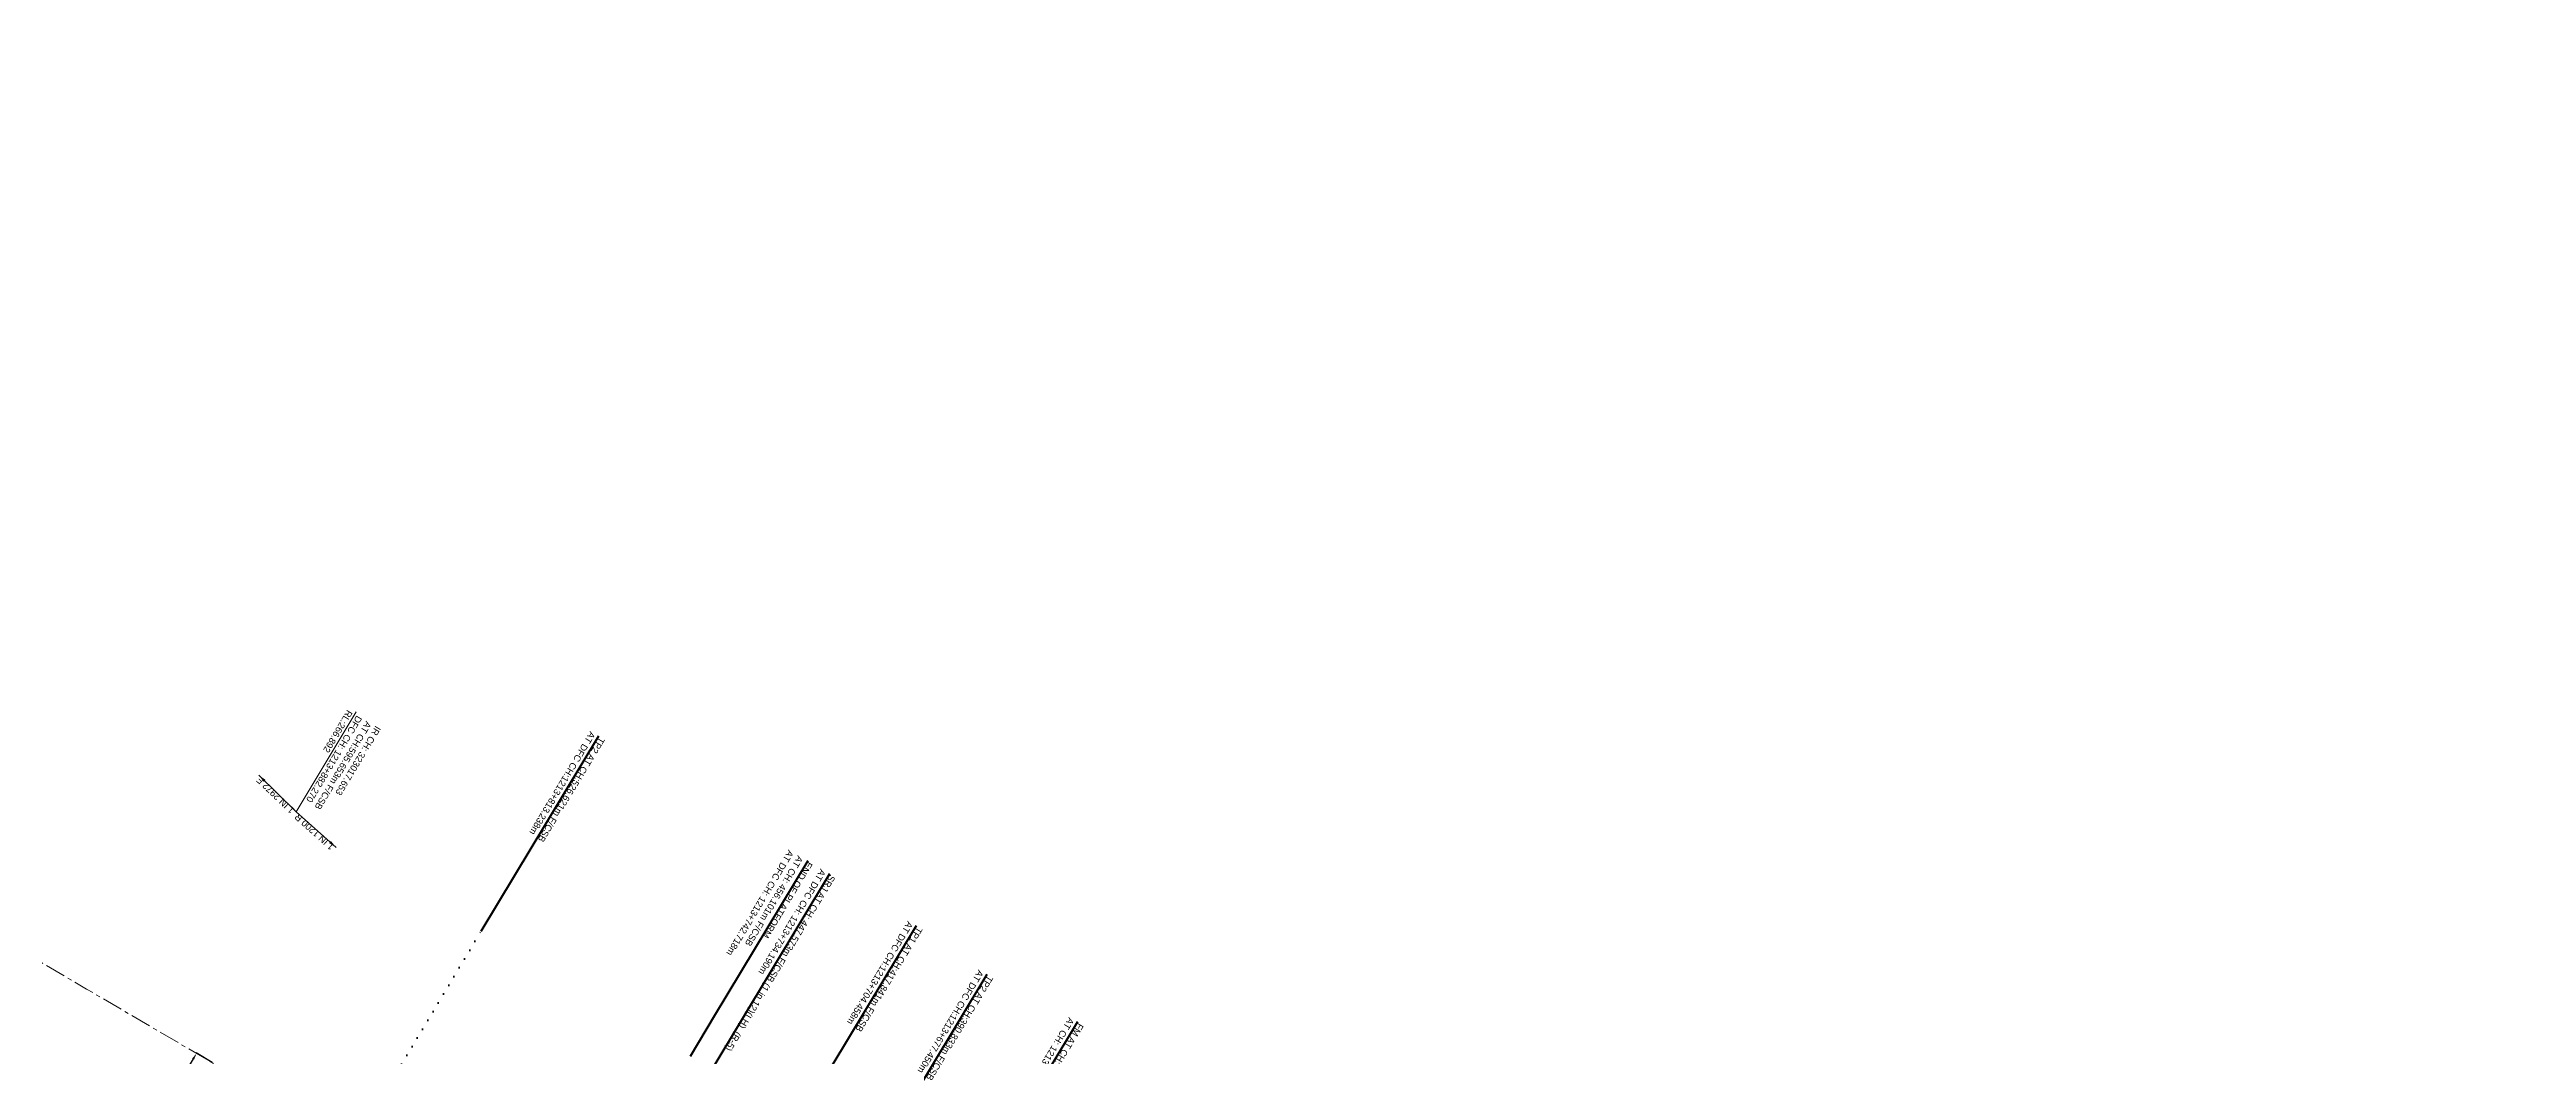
# Model space of a CAD drawing. Header units: metres. Extents: x 622835 to 629437, y 3390046 to 3394575.
# Drawn here: x 625850 to 626601, y 3392864 to 3393169 of the extents above; entities that cross this region are included whole.
import ezdxf

# ---------------------------------------------------------------- set-up
doc = ezdxf.new("R2010")
doc.units = ezdxf.units.M
doc.header["$LTSCALE"] = 2
doc.header["$MEASUREMENT"] = 0
doc.header["$PDMODE"] = 35
doc.header["$PDSIZE"] = 5
doc.linetypes.add('ACAD_ISO07W100', pattern=[3, 0, -3])
doc.linetypes.add('CENTER', pattern=[2, 1.25, -0.25, 0.25, -0.25])
doc.layers.get('Defpoints').update_dxf_attribs({"color": 5, "lineweight": 0})
for name, color, linetype, lineweight in [('DOTED LINE', 7, 'ACAD_ISO07W100', 18), ("NEW KHANNA CROSSING STN. SRJ's", 10, 'Continuous', 0), ("NEW MANDI GOBINDPUR CROSSING STN. SRJ's", 10, 'Continuous', 0), ('PROPOSED GRADES IN PLAN', 10, 'Continuous', 0), ('Proposed TPTC Chainages', 10, 'Continuous', 0), ('RLY BOUNDARY', 32, 'CENTER', 0)]:
    doc.layers.add(name, color=color, linetype=linetype, lineweight=lineweight)
doc.layers.add('OP-3 CH UP', color=7, linetype='Continuous')
doc.styles.add('ARIAL', font='arial.ttf')
doc.styles.get("Standard").update_dxf_attribs({"font": 'arial.ttf'})
doc.styles.add('Style-Arial', font='arial.ttf')
doc.dimstyles.get("Standard").update_dxf_attribs({"dimtxt": 2.5, "dimasz": 2.5, "dimexe": 0.18, "dimexo": 0.0625, "dimgap": 0.09, "dimtad": 0, "dimtih": 1, "dimtoh": 1, "dimdec": 3, "dimzin": 0, "dimdsep": 46, "dimtxsty": 'Standard', "dimcen": 0.09, "dimaunit": 1, "dimadec": 4, "dimazin": 0, "dimtfac": 1, "dimtdec": 3, "dimtofl": 0, "dimtmove": 0, "dimatfit": 3, "dimfxl": 1, "dimtolj": 1, "dimtzin": 0, "dimarcsym": 0})

# ---------------------------------------------------------------- blocks, each defined once
blk = doc.blocks.new('*D497')
at = {"layer": 'Defpoints', "color": 0, "ltscale": 2.5, "transparency": 16777216}
for p in [(625899.43, 3392861.69), (625868.4, 3392820.53), (625873.16, 3392817.69)]:
    blk.add_point(p, dxfattribs=at)
at = {"layer": 'RLY BOUNDARY', "color": 0, "lineweight": -2, "ltscale": 2.5, "transparency": 16777216}
for p, q in [((625899.38, 3392861.72), (625894.52, 3392864.62)), ((625893.64, 3392862.81), (625889.23, 3392855.42)), ((625869.43, 3392822.25), (625888.09, 3392853.51)), ((625873.11, 3392817.72), (625868.25, 3392820.62))]:
    blk.add_line(p, q, dxfattribs=at)
at = {"layer": 'RLY BOUNDARY', "color": 0, "ltscale": 2.5, "transparency": 16777216}
for points in [[(625893.36, 3392862.98), (625893.93, 3392862.64), (625894.67, 3392864.53)], [(625869.14, 3392822.42), (625869.71, 3392822.07), (625868.4, 3392820.53)]]:
    blk.add_solid(points, dxfattribs=at)
at = {"layer": 'RLY BOUNDARY', "color": 0, "lineweight": 0, "ltscale": 2.5, "transparency": 16777216, "insert": (625888.66, 3392854.47), "char_height": 2, "attachment_point": 5, "rotation": 150}
blk.add_mtext('\\A1;51.248m', dxfattribs=at)

msp = doc.modelspace()

# ---------------------------------------------------------------- linework, layer by layer
at = {"layer": 'DOTED LINE', "color": 1, "linetype": 'ACAD_ISO07W100', "lineweight": 50, "ltscale": 0.5}
msp.add_line((625905.8772, 3392776.1055), (625980.8518, 3392901.4961), dxfattribs=at)
at = {"layer": 'PROPOSED GRADES IN PLAN', "linetype": 'Continuous', "lineweight": 0, "flags": 128}
for points in [[(625943.0824, 3392968.166), (625924.8915, 3392937.7973)], [(625936.9742, 3392926.9498), (625924.8915, 3392937.7973), (625913.4987, 3392948.9246)]]:
    msp.add_lwpolyline(points, dxfattribs=at)
at = {"layer": 'Proposed TPTC Chainages', "color": 1, "lineweight": 50, "flags": 128}
for points in [[(626016.5459, 3392960.793), (625980.8518, 3392901.4961)], [(626079.9611, 3392922.8752), (626051.596, 3392875.7536), (626051.596, 3392875.7536), (626044.2985, 3392863.5489)], [(626086.5106, 3392919.0077), (626050.8546, 3392859.6277)], [(626112.8317, 3392903.221), (626077.1305, 3392843.9122)], [(626134.2537, 3392888.4537), (626099.4177, 3392830.5823)], [(626161.716, 3392874.0188), (626125.9992, 3392814.6841)]]:
    msp.add_lwpolyline(points, dxfattribs=at)
at = {"layer": 'RLY BOUNDARY', "lineweight": 20, "ltscale": 2.5, "flags": 128}
msp.add_lwpolyline([(627892.3746, 3391590.8464), (627853.8026, 3391614.8633), (627807.8709, 3391643.3648), (627763.2098, 3391671.1424), (627729.391, 3391692.3162), (627635.8822, 3391750.6784), (627660.1446, 3391809.2203), (627519.5568, 3391891.152), (627476.8389, 3391915.865), (627434.3844, 3391942.69), (627307.5279, 3392026.3119), (627306.7829, 3392026.5061), (627267.353, 3392052.7992), (627223.9736, 3392078.9893), (627097.3461, 3392148.2433), (627064.2509, 3392171.6214), (627020.7361, 3392194.4307), (626980.8782, 3392219.8528), (626937.972, 3392245.713), (626894.59, 3392272.359), (626851.325, 3392298.078), (626765.656, 3392350.035), (626720.72, 3392377.008), (626678.274, 3392402.82), (626638.354, 3392427.704), (626595.176, 3392453.388), (626546.2585, 3392482.4138), (626502.9741, 3392507.8519), (626457.1589, 3392535.47), (626370.2027, 3392585.4762), (626329.4837, 3392607.8197), (626276.63, 3392641.1068), (626248.5163, 3392659.2277), (626219.5479, 3392680.9715), (626152.643, 3392718.511), (626109.5867, 3392744.8943), (626057.9239, 3392775.41), (626021.0374, 3392796.8242), (625904.8086, 3392858.5418), (625861.3055, 3392884.0038), (625818.1177, 3392909.4437), (625699.839, 3392978.326), (625656.064, 3393004.068), (625614.356, 3393028.385), (625543.556, 3393070.031), (625500.6769, 3393095.2405), (625461.769, 3393118.43), (625418.978, 3393143.909), (625375.919, 3393169.091), (625289.4128, 3393220.1398), (625283.3377, 3393209.9857), (625180.1642, 3393272.0512), (624950.6342, 3393412.922), (624924.3694, 3393369.1236), (624924.3694, 3393369.1236)], dxfattribs=at)

# ---------------------------------------------------------------- texts
at = {"layer": "NEW KHANNA CROSSING STN. SRJ's", "color": 1, "linetype": 'Continuous', "lineweight": 13, "insert": (626077.7873, 3392924.175), "char_height": 2, "width": 41.72691, "attachment_point": 4, "rotation": 239.0207617, "line_spacing_factor": 0.648, "style": 'ARIAL'}
msp.add_mtext('\\pxsm1;END OF PLATFORM \\PAT CH: 456.101m F/CSB\\PAT DFC CH: 1213+742.718m ', dxfattribs=at)
at = {"layer": "NEW MANDI GOBINDPUR CROSSING STN. SRJ's", "color": 1, "linetype": 'Continuous', "lineweight": 13, "char_height": 2, "attachment_point": 4, "rotation": 239.0207664, "line_spacing_factor": 0.648, "style": 'ARIAL'}
for s, insert, width in [('\\pxsm1;SRJ AT CH: 447.573m F/CSB (1 in 12)(LH)  (R-5)\\PAT DFC CH: 1213+734.190m', (626086.0869, 3392919.261), 63.703006), ('\\pxsm1;FM AT CH: 359.863m F/CSB \\PAT CH: 1213+646.480m ', (626161.3701, 3392874.2257), 49.513162)]:
    msp.add_mtext(s, dxfattribs=dict(at, insert=insert, width=width))
at = {"layer": 'PROPOSED GRADES IN PLAN', "linetype": 'Continuous', "lineweight": 0, "char_height": 2, "style": 'Style-Arial'}
for s, insert, attachment_point, rotation, line_spacing_factor in [('\\pxsm1;AT CH:595.653m F/CSB\\PDFC CH: 1213+882.270\\P\\ps*;RL:266.892', (625944.0527, 3392966.675), 4, 239.078332, 1.08), ('1 IN 2972 F', (625924.548, 3392938.4954), 7, 136.0801699, 0.84), ('1 IN 1200 R', (625925.4666, 3392937.453), 9, 138.0836606, 0.84)]:
    msp.add_mtext(s, dxfattribs=dict(at, insert=insert, attachment_point=attachment_point, rotation=rotation, line_spacing_factor=line_spacing_factor))
at = {"layer": 'PROPOSED GRADES IN PLAN', "color": 7, "linetype": 'Continuous', "lineweight": 0, "insert": (625949.7632, 3392963.5698), "char_height": 2, "attachment_point": 4, "rotation": 239.0719271, "line_spacing_factor": 1.08, "style": 'Style-Arial'}
msp.add_mtext('IR CH: 323017.653', dxfattribs=at)
at = {"layer": 'Proposed TPTC Chainages', "color": 1, "lineweight": 0, "char_height": 2, "attachment_point": 4, "rotation": 239, "line_spacing_factor": 0.6, "style": 'ARIAL'}
for s, insert in [('\\pxsm1;TP2 AT CH:526.621m F/CSB\\PAT DFC CH:1213+813.238m', (626016.2174, 3392961.0022)), ('\\pxsm1;TP1 AT CH:417.841m F/CSB\\PAT DFC CH:1213+704.458m', (626112.5033, 3392903.4302))]:
    msp.add_mtext(s, dxfattribs=dict(at, insert=insert))
at = {"layer": 'Proposed TPTC Chainages', "color": 1, "lineweight": 0, "insert": (626133.927, 3392888.6658), "char_height": 2, "width": 45.45133, "attachment_point": 4, "rotation": 238.9488, "line_spacing_factor": 0.6, "style": 'ARIAL'}
msp.add_mtext('\\pxsm1;TP2 AT CH:390.833m F/CSB\\PAT DFC CH:1213+677.450m', dxfattribs=at)

# ---------------------------------------------------------------- dimensions: what is measured, and where the dimension line sits
at = {"layer": 'RLY BOUNDARY', "color": 1, "lineweight": 0, "ltscale": 2.5}
dim = msp.add_linear_dim(base=(625868.402, 3392820.5279), p1=(625899.4307, 3392861.6895), p2=(625873.1627, 3392817.686), angle=239.1648461, dimstyle='Standard', override={"dimtxt": 2, "dimasz": 2, "dimpost": 'm'}, dxfattribs=at)
dim.commit()
dim.dimension.update_dxf_attribs({"geometry": '*D497', "text_midpoint": (625888.6611, 3392854.4655), "dimtype": 129, "text_rotation": 150})

# ---------------------------------------------------------------- leaders
at = {"layer": 'OP-3 CH UP', "color": 1, "lineweight": 25, "ltscale": 2}
for points in [[(625913.4987, 3392948.9246), (625924.8915, 3392937.7973)], [(625936.9742, 3392926.9498), (625924.8915, 3392937.7973)]]:
    msp.add_leader(points, dimstyle='Standard', override={"dimgap": 0.09, "dimtad": 0}, dxfattribs=at)

doc.saveas('drawing.dxf')
